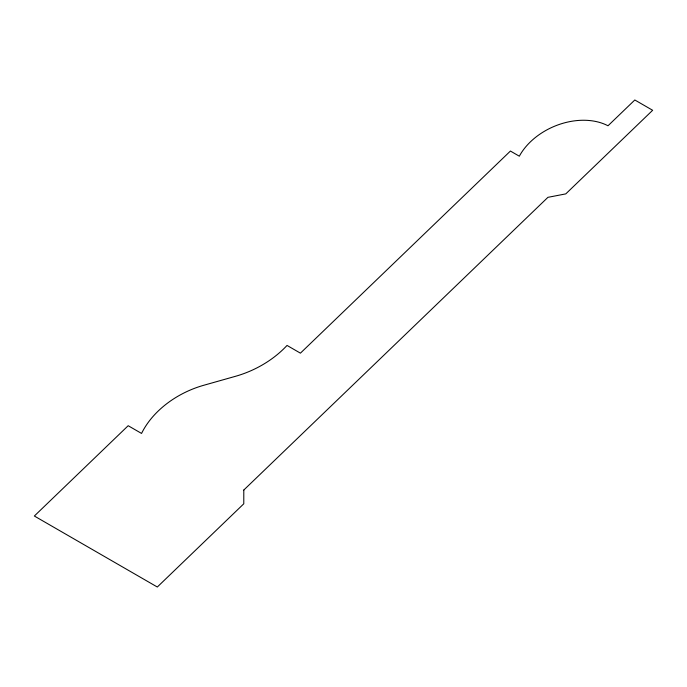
<?xml version="1.0" encoding="UTF-8"?>
<svg xmlns="http://www.w3.org/2000/svg" width="687" height="687" viewBox="0 0 687 687"><rect width="100%" height="100%" fill="white"/><g stroke="black" fill="none" stroke-linecap="round" stroke-linejoin="round"><path stroke-width="1.03" d="M243.799 490.037L243.782 503.794L157.314 587.016L34.35 516.023L128.177 425.717L141.556 433.437A79.984 56.849 -23.2 0 1 203.721 385.287L235.495 376.304A83.977 59.692 -23.2 0 0 287.037 345.432L300.417 353.161L510.415 151.046L519.329 156.198A58.086 41.289 -23.2 0 1 608.004 125.781L634.814 99.984L652.65 110.281L565.796 193.88L547.934 197.332L243.799 490.037"/></g></svg>
